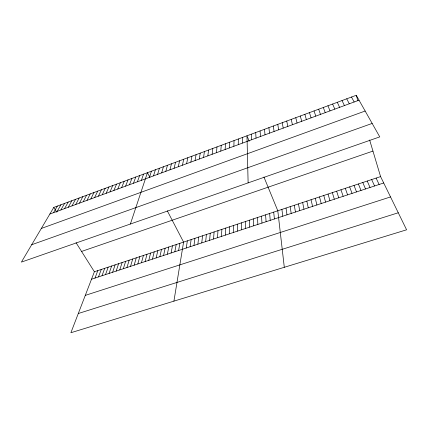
<?xml version="1.0" encoding="UTF-8"?>
<svg xmlns="http://www.w3.org/2000/svg" width="428" height="428" viewBox="0 0 428 428"><rect width="100%" height="100%" fill="white"/><g stroke="black" fill="none" stroke-linecap="round" stroke-linejoin="round"><path stroke-width="0.64" d="M238.268 144.664L238.326 138.993M237.487 231.131L237.561 224.149M233.463 232.458L233.618 225.46M233.87 146.285L234.03 140.587M229.451 233.779L229.686 226.765M225.449 235.095L225.77 228.071M229.488 147.895L229.745 142.176M221.469 236.411L221.865 229.365M225.128 149.5L225.481 143.755M217.499 237.717L217.975 230.66M220.784 151.1L221.233 145.333M213.54 239.017L214.102 231.949M209.602 240.317L210.239 233.233M216.456 152.694L216.996 146.9M205.675 241.611L206.392 234.512M212.144 154.283L212.78 148.463M201.759 242.901L202.556 235.791M197.864 244.185L198.731 237.059M207.848 155.867L208.58 150.019M193.975 245.463L194.927 238.326M203.573 157.44L204.397 151.571M190.107 246.737L191.129 239.589M186.25 248.01L187.346 240.846M199.309 159.007L200.229 153.117M173.918 301.141L183.58 242.098L167.3 210.817M195.066 160.57L196.072 154.658M178.615 250.524L179.867 243.334M174.843 251.766L176.165 244.565M190.84 162.126L191.937 156.188M171.077 253.007L172.473 245.79M186.624 163.678L187.817 157.718M167.332 254.237L168.798 247.015M163.592 255.468L165.133 248.229M182.43 165.224L183.708 159.243M159.874 256.698L161.479 249.444M178.251 166.76L179.621 160.757M156.161 257.918L157.841 250.658M152.464 259.138L154.214 251.862M174.089 168.295L175.544 162.266M148.778 260.347L150.603 253.066M169.943 169.82L171.484 163.774M145.108 261.556L146.997 254.259M165.813 171.339L167.444 165.272M141.449 262.765L143.407 255.457M137.805 263.964L139.828 256.645M161.698 172.859L163.41 166.765M134.167 265.162L136.264 257.833M130.545 266.355L132.707 259.015M157.6 174.367L159.398 168.252M126.939 267.543L129.165 260.192M153.513 175.871L155.401 169.734M123.339 268.731L125.634 261.364M149.447 177.369L151.416 171.211M119.754 269.908L122.119 262.535M116.186 271.084L118.609 263.702M130.38 224.021L147.446 172.687L149.864 177.336M112.623 272.256L115.116 264.862M109.076 273.428L111.633 266.018M141.401 180.327L143.535 174.137M105.539 274.594L108.161 267.174M137.42 181.793L139.635 175.582M102.014 275.755L104.7 268.324M133.461 183.254L135.756 177.021M98.499 276.911L101.249 269.474M95 278.061L97.814 270.614M129.507 184.709L131.888 178.455M380.583 176.593L94.385 271.753L70.893 332.727L406.6 229.799L380.583 176.593L369.632 139.988M125.575 186.153L128.031 179.883M121.659 187.598L124.19 181.306M117.754 189.037L120.364 182.724M113.864 190.471L116.55 184.136M109.985 191.894L112.751 185.549M106.123 193.317L108.969 186.95M102.276 194.735L105.197 188.347M98.445 196.147L101.436 189.743M94.625 197.554L97.691 191.129M90.822 198.95L93.962 192.514M87.028 200.347L90.244 193.889M83.251 201.738L86.542 195.264M79.485 203.123L82.85 196.634M75.735 204.504L79.169 197.998M72 205.884L75.505 199.357M68.277 207.254L71.856 200.711M64.569 208.618L68.213 202.059M60.872 209.977L64.591 203.402M57.192 211.336L60.974 204.745M53.521 212.684L57.373 206.077M53.789 207.409L21.4 262.102L379.759 136.885L356.262 95.273L53.789 207.409L56.838 212.24M49.862 214.032L359.044 100.195M41.323 228.456L365.159 111.029M31.688 244.73L372.162 123.43M81.571 251.445L372.954 151.089M91.512 279.211L383.702 182.975M85.284 295.379L390.523 196.928M78.297 313.51L398.27 212.769M76.061 242.713L94.385 271.753M351.495 97.038L354.154 101.998M346.744 98.798L349.285 103.79M342.02 100.553L344.438 105.572M376.11 178.08L379.128 184.479M337.307 102.297L339.613 107.348M371.659 179.562L374.57 185.982M367.224 181.033L370.033 187.475M332.62 104.036L334.808 109.119M362.805 182.505L365.507 188.967M249.192 141.181L246.977 135.788L248.122 182.879M263.932 177.037L277.799 210.769L284.304 267.297M327.95 105.769L330.02 110.884M358.402 183.97L361.002 190.449M354.02 185.426L356.519 191.926M323.295 107.492L325.253 112.639M349.649 186.881L352.046 193.403M318.662 109.21L320.502 114.388M345.294 188.325L347.595 194.868M340.961 189.77L343.154 196.329M314.045 110.922L315.778 116.127M336.638 191.204L338.735 197.784M309.449 112.623L311.065 117.861M332.337 192.637L334.332 199.234M356.262 95.273L357.84 100.559M328.046 194.061L329.951 200.679M304.87 114.324L306.378 119.589M323.771 195.484L325.58 202.118M300.312 116.015L301.708 121.306M319.518 196.896L321.225 203.551M295.769 117.695L297.053 123.018M315.276 198.308L316.891 204.98M311.049 199.716L312.568 206.403M291.243 119.375L292.42 124.725M306.839 201.112L308.267 207.821M286.739 121.044L287.809 126.426M302.644 202.508L303.976 209.233M298.466 203.899L299.707 210.64M282.25 122.708L283.213 128.116M294.304 205.285L295.448 212.042M277.783 124.366L278.639 129.802M290.152 206.66L291.206 213.438M286.022 208.035L286.985 214.829M273.326 126.019L274.08 131.482M281.902 209.404L282.774 216.215M268.891 127.662L269.538 133.151M273.706 212.133L274.407 218.976M264.472 129.299L265.018 134.815M269.635 213.486L270.245 220.345M260.074 130.931L260.513 136.473M265.574 214.835L266.093 221.709M261.529 216.177L261.963 223.068M255.693 132.557L256.03 138.126M257.501 217.52L257.849 224.427M251.322 134.173L251.562 139.769M253.483 218.858L253.745 225.775M249.481 220.185L249.658 227.124M245.495 221.511L245.586 228.466M242.644 137.393L242.681 143.038M241.52 222.833L241.531 229.799"/></g></svg>
